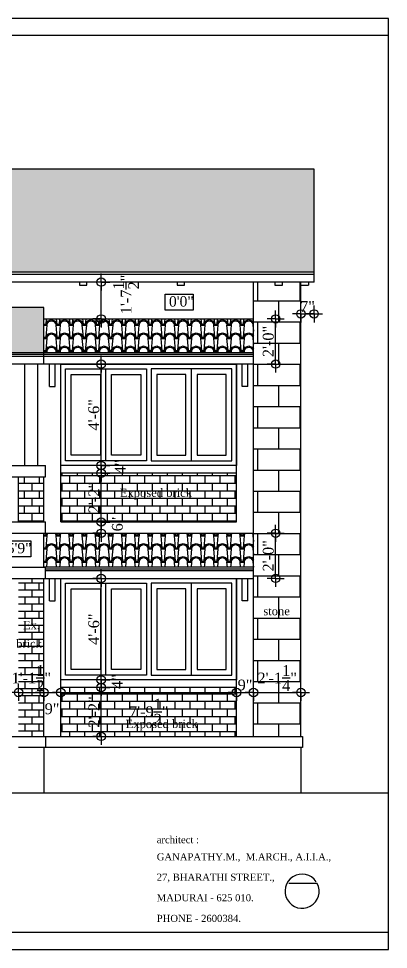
# Model space of a CAD drawing. Extents: x -2842 to -33, y 60 to 555.
# Drawn here: x -1567.3 to -1370.5, y 60.1 to 555.1 of the extents above; entities that cross this region are included whole.
import ezdxf

# ---------------------------------------------------------------- set-up
doc = ezdxf.new("R2010")
doc.units = 0
doc.header["$LTSCALE"] = 20
doc.header["$MEASUREMENT"] = 0
doc.header["$PDMODE"] = 34
doc.layers.get('0').update_dxf_attribs({"linetype": 'CONTINUOUS'})
doc.layers.get('DEFPOINTS').update_dxf_attribs({"linetype": 'CONTINUOUS'})
for name, color, linetype in [('border', 230, 'CONTINUOUS'), ('BORTEXT', 2, 'CONTINUOUS'), ('DIMLINE', 254, 'CONTINUOUS'), ('levels', 2, 'CONTINUOUS'), ('Stone', 8, 'CONTINUOUS'), ('TEXTS', 2, 'CONTINUOUS'), ('tile', 22, 'CONTINUOUS'), ('wall', 13, 'CONTINUOUS'), ('WINDOW', 4, 'CONTINUOUS'), ('WOOD', 7, 'CONTINUOUS')]:
    doc.layers.add(name, color=color, linetype=linetype)
doc.layers.add('correct', color=230, linetype='CONTINUOUS', plot=False)
doc.styles.add('DIMTEXT', font='times_1.ttf')
doc.styles.add('STYLE1', font='times_1.ttf')
doc.styles.add('style5', font='times_1.ttf')
doc.dimstyles.new('ARCH_48_0', dxfattribs={"dimtxt": 5.75, "dimasz": 2.25, "dimexe": 0.25, "dimexo": 0, "dimgap": 1, "dimtad": 1, "dimzin": 3, "dimdsep": 46, "dimlunit": 4, "dimtxsty": 'DIMTEXT', "dimblk": 'BLK', "dimcen": 0, "dimdle": 0.09375, "dimse1": 1, "dimse2": 1, "dimclrd": 254, "dimclrt": 3, "dimadec": 1, "dimazin": 0, "dimtfac": 1, "dimtix": 1, "dimtmove": 2, "dimatfit": 3, "dimldrblk": 'NONE', "dimfxl": 0.25, "dimtvp": 1.4625, "dimtolj": 1, "dimtzin": 15, "dimarcsym": 0})
pattern_1 = [(274.9697, (6.44, 7), (-6.99993915, 84.00000736), [6.464304, -155.143247]), (180, (7, 0.56), (-7, -7), [0.56, -6.44]), (0, (0, 0), (7, 7), [1.96, -5.04]), (90, (1.96, 0), (-7, 7), [0.7, -6.3]), (270, (6.44, 0.7), (7, -7), [0.7, -6.3]), (0, (6.44, 0), (7, 7), [0.56, -6.44]), (0, (0, 0.56), (7, 7), [1.4, -5.6]), (85.0303, (1.4, 0.56), (6.99993915, 84.00000736), [6.464304, -155.143247]), (52.6961, (1.4, 0.91), (-90.99990123, -119.00007519), [1.848056, -182.95725]), (18.4349, (2.52, 2.38), (14.000003, 6.9999888), [1.770874, -20.365065]), (341.5651, (4.2, 2.94), (-14.000003, 6.9999888), [1.770874, -20.365065]), (307.3039, (5.88, 2.38), (90.99990123, -119.00007519), [1.848056, -182.95725]), (20.2249, (2.87, 1.89), (-76.99998085, -28.00005835), [1.417395, -140.321804]), (339.7751, (4.2, 2.38), (76.99998085, -28.00005835), [1.417395, -140.321804]), (307.4054, (5.53, 1.89), (70.00006967, -90.999947255), [1.498063, -148.308475]), (52.5946, (1.96, 0.7), (-70.00006967, -90.999947255), [1.498063, -148.308475])]

# ---------------------------------------------------------------- blocks, each defined once
blk = doc.blocks.new('A$C11477B86')
at = {"layer": 'WINDOW'}
for p, q in [((-24, -49), (-24, 0)), ((21.5, -49), (21.5, 0))]:
    blk.add_line(p, q, dxfattribs=at)
for points in [[(-48, 2.5), (45.5, 2.5), (45.5, -51.5), (-48, -51.5)], [(-2.5, 0), (-2.5, -49), (-45.5, -49), (-45.5, 0)], [(0, 0), (0, -49), (43, -49), (43, 0)], [(-27, -3), (-27, -46), (-42.5, -46), (-42.5, -3)], [(-5.5, -3), (-5.5, -46), (-21, -46), (-21, -3)], [(3, -3), (3, -46), (18.5, -46), (18.5, -3)], [(24.5, -3), (24.5, -46), (40, -46), (40, -3)]]:
    blk.add_lwpolyline(points, close=True, dxfattribs=at)
blk = doc.blocks.new('*U58')
blk.add_blockref('A$C11477B86', (1.25, -2.5))
blk = doc.blocks.new('BLK')
for q in [(-2, 0), (0, 2), (2, 0), (0, -2)]:
    blk.add_line((0, 0), q)
blk.add_circle((0, 0), 1)
blk = doc.blocks.new('*D91')
at = {"layer": 'DEFPOINTS', "color": 0, "lineweight": -2}
for p in [(-1567.26, 208.72), (-1553.76, 208.72), (-1553.76, 196.71)]:
    blk.add_point(p, dxfattribs=at)
at = {"layer": 'DIMLINE', "color": 254, "lineweight": -2}
for p, q in [((-1569.51, 196.71), (-1571.76, 196.71)), ((-1567.26, 196.71), (-1553.76, 196.71)), ((-1551.51, 196.71), (-1549.26, 196.71))]:
    blk.add_line(p, q, dxfattribs=at)
at = {"layer": 'DIMLINE', "color": 254, "lineweight": -2, "xscale": 2.25, "yscale": 2.25, "zscale": 2.25}
blk.add_blockref('BLK', (-1567.26, 196.71), dxfattribs=at)
at = {"layer": 'DIMLINE', "color": 254, "lineweight": -2, "xscale": 2.25, "yscale": 2.25, "zscale": 2.25, "rotation": 180}
blk.add_blockref('BLK', (-1553.76, 196.71), dxfattribs=at)
at = {"layer": 'DIMLINE', "color": 3, "lineweight": -2, "insert": (-1560.51, 204.4), "char_height": 5.75, "attachment_point": 5, "style": 'DIMTEXT'}
blk.add_mtext('\\A1;1\'-1{\\H1.000000x;\\S1/2;}"', dxfattribs=at)
blk = doc.blocks.new('_None')
blk = doc.blocks.new('*D93')
at = {"layer": 'DEFPOINTS', "color": 0, "lineweight": -2}
for p in [(-1544.76, 196.71), (-1553.76, 183), (-1544.76, 183)]:
    blk.add_point(p, dxfattribs=at)
at = {"layer": 'DIMLINE', "color": 254, "lineweight": -2}
blk.add_line((-1551.51, 196.71), (-1547.01, 196.71), dxfattribs=at)
at = {"layer": 'DIMLINE', "color": 254, "lineweight": -2, "xscale": 2.25, "yscale": 2.25, "zscale": 2.25, "rotation": 180}
blk.add_blockref('BLK', (-1553.76, 196.71), dxfattribs=at)
at = {"layer": 'DIMLINE', "color": 254, "lineweight": -2, "xscale": 2.25, "yscale": 2.25, "zscale": 2.25}
blk.add_blockref('BLK', (-1544.76, 196.71), dxfattribs=at)
at = {"layer": 'DIMLINE', "color": 3, "lineweight": -2, "insert": (-1549.46, 188), "char_height": 5.75, "attachment_point": 5, "style": 'DIMTEXT'}
blk.add_mtext('\\A1;9"', dxfattribs=at)
blk = doc.blocks.new('*D94')
at = {"layer": 'DEFPOINTS', "color": 0, "lineweight": -2}
for p in [(-1451.26, 196.71), (-1451.26, 185.34), (-1544.76, 183)]:
    blk.add_point(p, dxfattribs=at)
at = {"layer": 'DIMLINE', "color": 254, "lineweight": -2}
blk.add_line((-1542.51, 196.71), (-1453.51, 196.71), dxfattribs=at)
at = {"layer": 'DIMLINE', "color": 254, "lineweight": -2, "xscale": 2.25, "yscale": 2.25, "zscale": 2.25, "rotation": 180}
blk.add_blockref('BLK', (-1544.76, 196.71), dxfattribs=at)
at = {"layer": 'DIMLINE', "color": 254, "lineweight": -2, "xscale": 2.25, "yscale": 2.25, "zscale": 2.25}
blk.add_blockref('BLK', (-1451.26, 196.71), dxfattribs=at)
at = {"layer": 'DIMLINE', "color": 3, "lineweight": -2, "insert": (-1498.01, 186.48), "char_height": 5.75, "attachment_point": 5, "style": 'DIMTEXT'}
blk.add_mtext('\\A1;7\'-9{\\H1.000000x;\\S1/2;}"', dxfattribs=at)
blk = doc.blocks.new('*D95')
at = {"layer": 'DEFPOINTS', "color": 0, "lineweight": -2}
for p in [(-1442.26, 196.71), (-1451.26, 185.34), (-1442.26, 185.34)]:
    blk.add_point(p, dxfattribs=at)
at = {"layer": 'DIMLINE', "color": 254, "lineweight": -2}
blk.add_line((-1449.01, 196.71), (-1444.51, 196.71), dxfattribs=at)
at = {"layer": 'DIMLINE', "color": 254, "lineweight": -2, "xscale": 2.25, "yscale": 2.25, "zscale": 2.25, "rotation": 180}
blk.add_blockref('BLK', (-1451.26, 196.71), dxfattribs=at)
at = {"layer": 'DIMLINE', "color": 254, "lineweight": -2, "xscale": 2.25, "yscale": 2.25, "zscale": 2.25}
blk.add_blockref('BLK', (-1442.26, 196.71), dxfattribs=at)
at = {"layer": 'DIMLINE', "color": 3, "lineweight": -2, "insert": (-1446.76, 200.64), "char_height": 5.75, "attachment_point": 5, "style": 'DIMTEXT'}
blk.add_mtext('\\A1;9"', dxfattribs=at)
blk = doc.blocks.new('*D96')
at = {"layer": 'DEFPOINTS', "color": 0, "lineweight": -2}
for p in [(-1417.01, 196.71), (-1442.26, 185.34), (-1417.01, 185.34)]:
    blk.add_point(p, dxfattribs=at)
at = {"layer": 'DIMLINE', "color": 254, "lineweight": -2}
blk.add_line((-1440.01, 196.71), (-1419.26, 196.71), dxfattribs=at)
at = {"layer": 'DIMLINE', "color": 254, "lineweight": -2, "xscale": 2.25, "yscale": 2.25, "zscale": 2.25, "rotation": 180}
blk.add_blockref('BLK', (-1442.26, 196.71), dxfattribs=at)
at = {"layer": 'DIMLINE', "color": 254, "lineweight": -2, "xscale": 2.25, "yscale": 2.25, "zscale": 2.25}
blk.add_blockref('BLK', (-1417.01, 196.71), dxfattribs=at)
at = {"layer": 'DIMLINE', "color": 3, "lineweight": -2, "insert": (-1429.63, 204.4), "char_height": 5.75, "attachment_point": 5, "style": 'DIMTEXT'}
blk.add_mtext('\\A1;2\'-1{\\H1.000000x;\\S1/4;}"', dxfattribs=at)
blk = doc.blocks.new('*D97')
at = {"layer": 'DEFPOINTS', "color": 0, "lineweight": -2}
for p in [(-1523.29, 199.36), (-1511.27, 199.36), (-1516.91, 173.36)]:
    blk.add_point(p, dxfattribs=at)
at = {"layer": 'DIMLINE', "color": 254, "lineweight": -2}
blk.add_line((-1523.29, 175.61), (-1523.29, 197.11), dxfattribs=at)
at = {"layer": 'DIMLINE', "color": 254, "lineweight": -2, "xscale": 2.25, "yscale": 2.25, "zscale": 2.25}
for p, rotation in [((-1523.29, 199.36), 90), ((-1523.29, 173.36), 270)]:
    blk.add_blockref('BLK', p, dxfattribs=dict(at, rotation=rotation))
at = {"layer": 'DIMLINE', "color": 3, "lineweight": -2, "insert": (-1527.17, 186.36), "char_height": 5.75, "attachment_point": 5, "rotation": 90, "style": 'DIMTEXT'}
blk.add_mtext('\\A1;2\'-2"', dxfattribs=at)
blk = doc.blocks.new('*D98')
at = {"layer": 'DEFPOINTS', "color": 0, "lineweight": -2}
for p in [(-1523.29, 203.36), (-1511.27, 203.36), (-1511.27, 199.36)]:
    blk.add_point(p, dxfattribs=at)
at = {"layer": 'DIMLINE', "color": 254, "lineweight": -2}
for p, q in [((-1523.29, 205.61), (-1523.29, 207.86)), ((-1523.29, 199.36), (-1523.29, 203.36)), ((-1523.29, 197.11), (-1523.29, 194.86))]:
    blk.add_line(p, q, dxfattribs=at)
at = {"layer": 'DIMLINE', "color": 254, "lineweight": -2, "xscale": 2.25, "yscale": 2.25, "zscale": 2.25}
for p, rotation in [((-1523.29, 203.36), 270), ((-1523.29, 199.36), 90)]:
    blk.add_blockref('BLK', p, dxfattribs=dict(at, rotation=rotation))
at = {"layer": 'DIMLINE', "color": 3, "lineweight": -2, "insert": (-1514.8, 202.51), "char_height": 5.75, "attachment_point": 5, "rotation": 90, "style": 'DIMTEXT'}
blk.add_mtext('\\A1;4"', dxfattribs=at)
blk = doc.blocks.new('*D99')
at = {"layer": 'DEFPOINTS', "color": 0, "lineweight": -2}
for p in [(-1523.29, 257.36), (-1509.52, 257.36), (-1509.52, 203.36)]:
    blk.add_point(p, dxfattribs=at)
at = {"layer": 'DIMLINE', "color": 254, "lineweight": -2}
blk.add_line((-1523.29, 205.61), (-1523.29, 255.11), dxfattribs=at)
at = {"layer": 'DIMLINE', "color": 254, "lineweight": -2, "xscale": 2.25, "yscale": 2.25, "zscale": 2.25}
for p, rotation in [((-1523.29, 257.36), 90), ((-1523.29, 203.36), 270)]:
    blk.add_blockref('BLK', p, dxfattribs=dict(at, rotation=rotation))
at = {"layer": 'DIMLINE', "color": 3, "lineweight": -2, "insert": (-1527.22, 230.36), "char_height": 5.75, "attachment_point": 5, "rotation": 90, "style": 'DIMTEXT'}
blk.add_mtext('\\A1;4\'-6"', dxfattribs=at)
blk = doc.blocks.new('*D100')
at = {"layer": 'DEFPOINTS', "color": 0, "lineweight": -2}
for p in [(-1509.54, 281.36), (-1430.45, 281.36), (-1507.63, 257.36)]:
    blk.add_point(p, dxfattribs=at)
at = {"layer": 'DIMLINE', "color": 254, "lineweight": -2}
blk.add_line((-1430.45, 259.61), (-1430.45, 279.11), dxfattribs=at)
at = {"layer": 'DIMLINE', "color": 254, "lineweight": -2, "xscale": 2.25, "yscale": 2.25, "zscale": 2.25}
for p, rotation in [((-1430.45, 281.36), 90), ((-1430.45, 257.36), 270)]:
    blk.add_blockref('BLK', p, dxfattribs=dict(at, rotation=rotation))
at = {"layer": 'DIMLINE', "color": 3, "lineweight": -2, "insert": (-1434.37, 269.36), "char_height": 5.75, "attachment_point": 5, "rotation": 90, "style": 'DIMTEXT'}
blk.add_mtext('\\A1;2\'-0"', dxfattribs=at)
blk = doc.blocks.new('*D101')
at = {"layer": 'DEFPOINTS', "color": 0, "lineweight": -2}
for p in [(-1523.29, 287.36), (-1509.54, 287.36), (-1509.54, 281.36)]:
    blk.add_point(p, dxfattribs=at)
at = {"layer": 'DIMLINE', "color": 254, "lineweight": -2}
for p, q in [((-1523.29, 289.61), (-1523.29, 291.86)), ((-1523.29, 281.36), (-1523.29, 287.36)), ((-1523.29, 279.11), (-1523.29, 276.86))]:
    blk.add_line(p, q, dxfattribs=at)
at = {"layer": 'DIMLINE', "color": 254, "lineweight": -2, "xscale": 2.25, "yscale": 2.25, "zscale": 2.25}
for p, rotation in [((-1523.29, 287.36), 270), ((-1523.29, 281.36), 90)]:
    blk.add_blockref('BLK', p, dxfattribs=dict(at, rotation=rotation))
at = {"layer": 'DIMLINE', "color": 3, "lineweight": -2, "insert": (-1514.68, 286.32), "char_height": 5.75, "attachment_point": 5, "rotation": 90, "style": 'DIMTEXT'}
blk.add_mtext('\\A1;6"', dxfattribs=at)
blk = doc.blocks.new('*D102')
at = {"layer": 'DEFPOINTS', "color": 0, "lineweight": -2}
for p in [(-1523.29, 313.36), (-1498.01, 313.36), (-1501.98, 287.36)]:
    blk.add_point(p, dxfattribs=at)
at = {"layer": 'DIMLINE', "color": 254, "lineweight": -2}
blk.add_line((-1523.29, 289.61), (-1523.29, 311.11), dxfattribs=at)
at = {"layer": 'DIMLINE', "color": 254, "lineweight": -2, "xscale": 2.25, "yscale": 2.25, "zscale": 2.25}
for p, rotation in [((-1523.29, 313.36), 90), ((-1523.29, 287.36), 270)]:
    blk.add_blockref('BLK', p, dxfattribs=dict(at, rotation=rotation))
at = {"layer": 'DIMLINE', "color": 3, "lineweight": -2, "insert": (-1527.17, 300.36), "char_height": 5.75, "attachment_point": 5, "rotation": 90, "style": 'DIMTEXT'}
blk.add_mtext('\\A1;2\'-2"', dxfattribs=at)
blk = doc.blocks.new('*D103')
at = {"layer": 'DEFPOINTS', "color": 0, "lineweight": -2}
for p in [(-1523.29, 317.36), (-1498.01, 317.36), (-1498.01, 313.36)]:
    blk.add_point(p, dxfattribs=at)
at = {"layer": 'DIMLINE', "color": 254, "lineweight": -2}
for p, q in [((-1523.29, 319.61), (-1523.29, 321.86)), ((-1523.29, 313.36), (-1523.29, 317.36)), ((-1523.29, 311.11), (-1523.29, 308.86))]:
    blk.add_line(p, q, dxfattribs=at)
at = {"layer": 'DIMLINE', "color": 254, "lineweight": -2, "xscale": 2.25, "yscale": 2.25, "zscale": 2.25}
for p, rotation in [((-1523.29, 317.36), 270), ((-1523.29, 313.36), 90)]:
    blk.add_blockref('BLK', p, dxfattribs=dict(at, rotation=rotation))
at = {"layer": 'DIMLINE', "color": 3, "lineweight": -2, "insert": (-1513.17, 316.67), "char_height": 5.75, "attachment_point": 5, "rotation": 90, "style": 'DIMTEXT'}
blk.add_mtext('\\A1;4"', dxfattribs=at)
blk = doc.blocks.new('*D104')
at = {"layer": 'DEFPOINTS', "color": 0, "lineweight": -2}
for p in [(-1523.29, 371.36), (-1504.86, 371.36), (-1504.86, 317.36)]:
    blk.add_point(p, dxfattribs=at)
at = {"layer": 'DIMLINE', "color": 254, "lineweight": -2}
blk.add_line((-1523.29, 319.61), (-1523.29, 369.11), dxfattribs=at)
at = {"layer": 'DIMLINE', "color": 254, "lineweight": -2, "xscale": 2.25, "yscale": 2.25, "zscale": 2.25}
for p, rotation in [((-1523.29, 371.36), 90), ((-1523.29, 317.36), 270)]:
    blk.add_blockref('BLK', p, dxfattribs=dict(at, rotation=rotation))
at = {"layer": 'DIMLINE', "color": 3, "lineweight": -2, "insert": (-1527.22, 344.36), "char_height": 5.75, "attachment_point": 5, "rotation": 90, "style": 'DIMTEXT'}
blk.add_mtext('\\A1;4\'-6"', dxfattribs=at)
blk = doc.blocks.new('*D105')
at = {"layer": 'DEFPOINTS', "color": 0, "lineweight": -2}
for p in [(-1498.01, 395.36), (-1430.45, 395.36), (-1498.01, 371.36)]:
    blk.add_point(p, dxfattribs=at)
at = {"layer": 'DIMLINE', "color": 254, "lineweight": -2}
blk.add_line((-1430.45, 373.61), (-1430.45, 393.11), dxfattribs=at)
at = {"layer": 'DIMLINE', "color": 254, "lineweight": -2, "xscale": 2.25, "yscale": 2.25, "zscale": 2.25}
for p, rotation in [((-1430.45, 395.36), 90), ((-1430.45, 371.36), 270)]:
    blk.add_blockref('BLK', p, dxfattribs=dict(at, rotation=rotation))
at = {"layer": 'DIMLINE', "color": 3, "lineweight": -2, "insert": (-1434.37, 383.36), "char_height": 5.75, "attachment_point": 5, "rotation": 90, "style": 'DIMTEXT'}
blk.add_mtext('\\A1;2\'-0"', dxfattribs=at)
blk = doc.blocks.new('*D106')
at = {"layer": 'DEFPOINTS', "color": 0, "lineweight": -2}
for p in [(-1541.85, 414.97), (-1523.29, 414.97), (-1535.64, 395.36)]:
    blk.add_point(p, dxfattribs=at)
at = {"layer": 'DIMLINE', "color": 254, "lineweight": -2}
blk.add_line((-1523.29, 397.61), (-1523.29, 412.72), dxfattribs=at)
at = {"layer": 'DIMLINE', "color": 254, "lineweight": -2, "xscale": 2.25, "yscale": 2.25, "zscale": 2.25}
for p, rotation in [((-1523.29, 414.97), 90), ((-1523.29, 395.36), 270)]:
    blk.add_blockref('BLK', p, dxfattribs=dict(at, rotation=rotation))
at = {"layer": 'DIMLINE', "color": 3, "lineweight": -2, "insert": (-1510.06, 408.38), "char_height": 5.75, "attachment_point": 5, "rotation": 90, "style": 'DIMTEXT'}
blk.add_mtext('\\A1;1\'-7{\\H1.000000x;\\S1/2;}"', dxfattribs=at)
blk = doc.blocks.new('*D108')
at = {"layer": 'DEFPOINTS', "color": 0, "lineweight": -2}
for p in [(-1417.01, 414.97), (-1410.01, 414.97), (-1410.01, 398.03)]:
    blk.add_point(p, dxfattribs=at)
at = {"layer": 'DIMLINE', "color": 254, "lineweight": -2}
for p, q in [((-1419.26, 398.03), (-1421.51, 398.03)), ((-1417.01, 398.03), (-1410.01, 398.03)), ((-1407.76, 398.03), (-1405.51, 398.03))]:
    blk.add_line(p, q, dxfattribs=at)
at = {"layer": 'DIMLINE', "color": 254, "lineweight": -2, "xscale": 2.25, "yscale": 2.25, "zscale": 2.25}
blk.add_blockref('BLK', (-1417.01, 398.03), dxfattribs=at)
at = {"layer": 'DIMLINE', "color": 254, "lineweight": -2, "xscale": 2.25, "yscale": 2.25, "zscale": 2.25, "rotation": 180}
blk.add_blockref('BLK', (-1410.01, 398.03), dxfattribs=at)
at = {"layer": 'DIMLINE', "color": 3, "lineweight": -2, "insert": (-1413.51, 401.96), "char_height": 5.75, "attachment_point": 5, "style": 'DIMTEXT'}
blk.add_mtext('\\A1;7"', dxfattribs=at)

msp = doc.modelspace()

# ---------------------------------------------------------------- hatches: boundary and pattern name
at = {"layer": 'Stone', "lineweight": -2}
h = msp.add_hatch(dxfattribs=at)
h.set_pattern_fill('BRICK', color=8, scale=45, style=0)
h.paths.add_polyline_path([(-1417.006, 414.974), (-1426.881, 414.974), (-1426.881, 413.321), (-1430.881, 413.321), (-1430.881, 414.974), (-1442.256, 414.974), (-1442.256, 173.363), (-1417.006, 173.363)])
at = {"layer": 'tile', "lineweight": -2}
h = msp.add_hatch(dxfattribs=at)
h.set_pattern_fill('SPANTILE', color=256, scale=7, style=0)
h.set_pattern_definition([(274.9697, (6.44, 14.61085), (-6.99993915, 84.00000736), [6.464304, -155.143247]), (180, (7, 8.171), (-7, -7), [0.56, -6.44]), (0, (0, 7.611), (7, 7), [1.96, -5.04]), (90, (1.96, 7.611), (-7, 7), [0.7, -6.3]), (270, (6.44, 8.311), (7, -7), [0.7, -6.3]), (0, (6.44, 7.611), (7, 7), [0.56, -6.44]), (0, (0, 8.171), (7, 7), [1.4, -5.6]), (85.0303, (1.4, 8.17085), (6.99993915, 84.00000736), [6.464304, -155.143247]), (52.6961, (1.4, 8.52085), (-90.99990123, -119.000075192), [1.848056, -182.95725]), (18.4349, (2.52, 9.9908), (14.000003, 6.9999888), [1.770874, -20.365065]), (341.5651, (4.2, 10.5508), (-14.000003, 6.9999888), [1.770874, -20.365065]), (307.3039, (5.88, 9.99085), (90.99990123, -119.000075192), [1.848056, -182.95725]), (20.2249, (2.87, 9.50085), (-76.99998085, -28.00005835), [1.417395, -140.321804]), (339.7751, (4.2, 9.99085), (76.99998085, -28.00005835), [1.417395, -140.321804]), (307.4054, (5.53, 9.50085), (70.00006967, -90.999947255), [1.498063, -148.308475]), (52.5946, (1.96, 8.31085), (-70.00006967, -90.999947255), [1.498063, -148.308475])])
h.paths.add_polyline_path([(-1410.006, 420.283), (-1410.006, 474.988), (-1895.006, 474.988), (-1895.006, 420.283)])
h = msp.add_hatch(dxfattribs=at)
h.set_pattern_fill('SPANTILE', color=256, scale=7, style=0)
h.set_pattern_definition(pattern_1)
h.paths.add_polyline_path([(-1553.756, 377.363), (-1553.756, 401.473), (-1751.256, 401.473), (-1751.256, 377.363)])
h = msp.add_hatch(dxfattribs=at)
h.set_pattern_fill('SPANTILE', color=256, scale=7, style=0)
h.set_pattern_definition(pattern_1)
h.paths.add_polyline_path([(-1442.256, 377.363), (-1442.256, 395.363), (-1553.756, 395.363), (-1553.756, 377.363)])
h = msp.add_hatch(dxfattribs=at)
h.set_pattern_fill('BRICK', color=256, scale=16, style=0)
h.paths.add_polyline_path([(-1451.256, 287.363), (-1451.256, 313.363), (-1544.756, 313.363), (-1544.756, 287.363)])
h = msp.add_hatch(dxfattribs=at)
h.set_pattern_fill('BRICK', color=256, scale=16, style=0)
h.set_pattern_definition([(0, (839.894, -6e-14), (0, 4), []), (90, (839.894, -6e-14), (-8, 5e-16), [4, -4]), (90, (843.894, -6e-14), (-8, 5e-16), [-4, 4])])
h.paths.add_polyline_path([(-1553.756, 311.363), (-1567.256, 311.363), (-1567.256, 287.363), (-1553.756, 287.363)])
h = msp.add_hatch(dxfattribs=at)
h.set_pattern_fill('SPANTILE', color=256, scale=7, style=0)
h.set_pattern_definition(pattern_1)
h.paths.add_polyline_path([(-1442.256, 263.363), (-1442.256, 281.363), (-1553.756, 281.363), (-1553.756, 263.363)])
h = msp.add_hatch(dxfattribs=at)
h.set_pattern_fill('BRICK', color=256, scale=15, style=0)
h.paths.add_polyline_path([(-1567.256, 173.363), (-1553.756, 173.363), (-1553.756, 257.363), (-1567.256, 257.363)])
h = msp.add_hatch(dxfattribs=at)
h.set_pattern_fill('BRICK', color=256, scale=16, style=0)
h.paths.add_polyline_path([(-1451.256, 173.363), (-1451.256, 199.363), (-1544.756, 199.363), (-1544.756, 173.363)])

# ---------------------------------------------------------------- linework, layer by layer
at = {"lineweight": -2}
for p in [(-1417.006, 413.321), (-1413.006, 414.974)]:
    msp.add_line(p, (-1413.006, 413.321), dxfattribs=at)
for points in [[(-1534.881, 414.974), (-1534.881, 413.321), (-1530.881, 413.321), (-1530.881, 414.974)], [(-1482.881, 414.974), (-1482.881, 413.321), (-1478.881, 413.321), (-1478.881, 414.974)], [(-1430.881, 414.974), (-1430.881, 413.321), (-1426.881, 413.321), (-1426.881, 414.974)]]:
    msp.add_lwpolyline(points, dxfattribs=at)
at = {"layer": 'border', "lineweight": -2}
for p, q in [((-1370.453, 546.009), (-1945.687, 546.009)), ((-1370.453, 69.134), (-1945.687, 69.134))]:
    msp.add_line(p, q, dxfattribs=at)
at = {"layer": 'BORTEXT'}
msp.add_lwpolyline([(-1408.847, 96.075, 34.7524071), (-1408.316, 95.175), (-1423.402, 95.175)], format="xyb", dxfattribs=at)
at = {"layer": 'correct', "color": 3, "lineweight": -2}
msp.add_lwpolyline([(-1945.687, 555.071), (-1945.687, 60.071), (-1370.453, 60.071), (-1370.453, 555.071)], close=True, dxfattribs=at)
at = {"layer": 'levels', "color": 0}
for points in [[(-1489.199, 408.548), (-1474.318, 408.548), (-1474.318, 400.012), (-1489.199, 400.012)], [(-1579.033, 277.313), (-1560.769, 277.313), (-1560.769, 268.778), (-1579.033, 268.778)]]:
    msp.add_lwpolyline(points, close=True, dxfattribs=at)
at = {"layer": 'tile'}
for p, q in [((-1410.006, 420.283), (-1895.006, 420.283)), ((-1410.006, 418.974), (-1895.006, 418.974))]:
    msp.add_line(p, q, dxfattribs=at)
at = {"layer": 'tile', "lineweight": -2}
for p, q in [((-1553.756, 377.363), (-1751.256, 377.363)), ((-1553.756, 376.363), (-1751.256, 376.363)), ((-1442.256, 377.363), (-1553.756, 377.363)), ((-1442.256, 376.363), (-1553.756, 376.363)), ((-1442.256, 263.363), (-1553.756, 263.363)), ((-1442.256, 262.363), (-1553.006, 262.363))]:
    msp.add_line(p, q, dxfattribs=at)
at = {"layer": 'wall', "lineweight": -2}
for p, q in [((-1410.006, 474.988), (-1895.006, 474.988)), ((-1410.006, 414.974), (-1410.006, 474.988)), ((-1410.006, 414.974), (-1895.006, 414.974)), ((-1442.256, 173.363), (-1442.256, 414.974)), ((-1417.006, 173.363), (-1417.006, 414.974)), ((-1553.756, 401.473), (-1751.256, 401.473)), ((-1553.756, 371.363), (-1553.756, 401.473)), ((-1553.756, 371.363), (-1553.756, 395.363)), ((-1553.756, 395.363), (-1442.256, 395.363)), ((-1442.256, 371.363), (-1553.756, 371.363)), ((-1544.756, 287.363), (-1544.756, 371.363)), ((-1451.256, 287.363), (-1451.256, 371.363)), ((-1658.756, 317.363), (-1553.006, 317.363)), ((-1553.006, 311.363), (-1553.006, 317.363)), ((-1451.256, 317.363), (-1544.756, 317.363)), ((-1451.256, 313.363), (-1544.756, 313.363)), ((-1658.756, 311.363), (-1553.006, 311.363)), ((-1567.256, 287.363), (-1567.256, 311.363)), ((-1553.756, 287.363), (-1553.756, 311.363)), ((-1632.506, 287.363), (-1553.006, 287.363)), ((-1553.006, 281.363), (-1553.006, 287.363)), ((-1544.756, 287.363), (-1451.256, 287.363)), ((-1632.506, 281.363), (-1553.006, 281.363)), ((-1553.756, 263.363), (-1553.756, 281.363)), ((-1553.756, 281.363), (-1442.256, 281.363)), ((-1553.756, 263.363), (-1553.756, 281.363)), ((-1607.256, 263.363), (-1553.006, 263.363)), ((-1553.006, 257.363), (-1553.006, 263.363)), ((-1608.006, 257.363), (-1553.006, 257.363)), ((-1553.756, 173.363), (-1553.756, 257.363)), ((-1544.756, 173.363), (-1544.756, 257.363)), ((-1451.256, 173.363), (-1451.256, 257.363)), ((-1451.256, 203.363), (-1544.756, 203.363)), ((-1451.256, 199.363), (-1544.756, 199.363)), ((-1647.006, 173.363), (-1416.256, 173.363)), ((-1553.006, 173.363), (-1553.006, 167.363)), ((-1416.256, 173.363), (-1416.256, 167.363)), ((-1416.256, 167.363), (-1567.256, 167.363)), ((-1553.756, 167.363), (-1553.756, 143.363)), ((-1417.006, 167.363), (-1417.006, 143.363)), ((-1945.687, 143.363), (-1370.453, 143.363))]:
    msp.add_line(p, q, dxfattribs=at)
at = {"layer": 'wall', "color": 0, "lineweight": -2}
for p, q in [((-1564.006, 317.363), (-1564.006, 371.363)), ((-1557.006, 317.363), (-1557.006, 371.363))]:
    msp.add_line(p, q, dxfattribs=at)
at = {"layer": 'WOOD'}
for p, q in [((-1553.756, 375.363), (-1751.256, 375.363)), ((-1553.756, 371.363), (-1751.256, 371.363)), ((-1442.256, 375.363), (-1553.756, 375.363)), ((-1442.256, 371.363), (-1553.756, 371.363)), ((-1550.756, 359.363), (-1550.756, 371.363)), ((-1547.756, 359.363), (-1547.756, 371.363)), ((-1448.256, 359.363), (-1448.256, 371.363)), ((-1445.256, 359.363), (-1445.256, 371.363)), ((-1550.756, 359.363), (-1547.756, 359.363)), ((-1445.256, 359.363), (-1448.256, 359.363)), ((-1442.256, 261.363), (-1553.006, 261.363)), ((-1553.756, 257.363), (-1442.256, 257.363)), ((-1550.756, 245.363), (-1550.756, 257.363)), ((-1547.756, 245.363), (-1547.756, 257.363)), ((-1448.256, 245.363), (-1448.256, 257.363)), ((-1445.256, 245.363), (-1445.256, 257.363)), ((-1550.756, 245.363), (-1547.756, 245.363)), ((-1445.256, 245.363), (-1448.256, 245.363))]:
    msp.add_line(p, q, dxfattribs=at)

# ---------------------------------------------------------------- block references
for p in [(-1498.006, 371.363), (-1498.006, 257.363)]:
    msp.add_blockref('*U58', p)

# ---------------------------------------------------------------- texts
at = {"layer": 'BORTEXT', "style": 'style5'}
for s, p in [('architect :', (-1493.742, 116.521)), ('GANAPATHY.M.,  M.ARCH., A.I.I.A.,', (-1493.742, 107.417)), ('27, BHARATHI STREET.,', (-1493.742, 96.592)), ('MADURAI - 625 010.', (-1493.742, 85.665)), ('PHONE - 2600384.', (-1493.742, 74.707))]:
    msp.add_text(s, height=3.75, dxfattribs=at).set_placement(p)
at = {"layer": 'levels', "style": 'style5'}
for s, p in [('0\'0"', (-1487.235, 401.935)), ('+5\'9"', (-1578.228, 270.7))]:
    msp.add_text(s, height=5.4893, dxfattribs=at).set_placement(p)
at = {"layer": 'TEXTS', "color": 7, "style": 'STYLE1'}
for s, height, p in [('Exposed brick', 4.42607, (-1513.387, 300.623)), ('stone', 4.4261, (-1436.997, 237.755)), ('Ex.', 4.4261, (-1564.949, 230.336)), ('brick', 4.4261, (-1568.556, 220.435)), ('Exposed brick', 4.42607, (-1510.3, 177.726))]:
    msp.add_text(s, height=height, rotation=0.20841, dxfattribs=at).set_placement(p)

# ---------------------------------------------------------------- dimensions: what is measured, and where the dimension line sits
at = {"layer": 'DIMLINE', "lineweight": -2}
for base, p1, p2, picture, middle in [((-1523.294, 414.974), (-1535.635, 395.363), (-1541.854, 414.974), '*D106', (-1510.056, 408.383)), ((-1523.294, 317.363), (-1498.006, 313.363), (-1498.006, 317.363), '*D103', (-1513.17, 316.666)), ((-1523.294, 287.363), (-1509.541, 281.363), (-1509.541, 287.363), '*D101', (-1514.685, 286.321)), ((-1523.294, 203.363), (-1511.266, 199.363), (-1511.266, 203.363), '*D98', (-1514.804, 202.508))]:
    dim = msp.add_linear_dim(base=base, p1=p1, p2=p2, angle=90, dimstyle='ARCH_48_0', dxfattribs=at)
    dim.commit()
    dim.dimension.update_dxf_attribs({"geometry": picture, "text_midpoint": middle, "dimtype": 160})
for base, p1, p2, picture, middle in [((-1410.006, 398.026), (-1417.006, 414.974), (-1410.006, 414.974), '*D108', (-1413.506, 401.959)), ((-1553.756, 196.708), (-1567.256, 208.721), (-1553.756, 208.721), '*D91', (-1560.506, 204.404)), ((-1417.006, 196.708), (-1442.256, 185.336), (-1417.006, 185.336), '*D96', (-1429.631, 204.404)), ((-1442.256, 196.708), (-1451.256, 185.336), (-1442.256, 185.336), '*D95', (-1446.756, 200.641))]:
    dim = msp.add_linear_dim(base=base, p1=p1, p2=p2, dimstyle='ARCH_48_0', dxfattribs=at)
    dim.commit()
    dim.dimension.update_dxf_attribs({"geometry": picture, "text_midpoint": middle})
for base, p1, p2, picture, middle in [((-1430.45, 395.363), (-1498.006, 371.363), (-1498.006, 395.363), '*D105', (-1434.375, 383.363)), ((-1523.294, 371.363), (-1504.863, 317.363), (-1504.863, 371.363), '*D104', (-1527.218, 344.363)), ((-1523.294, 313.363), (-1501.983, 287.363), (-1498.006, 313.363), '*D102', (-1527.169, 300.363)), ((-1430.45, 281.363), (-1507.628, 257.363), (-1509.541, 281.363), '*D100', (-1434.375, 269.363)), ((-1523.294, 257.363), (-1509.523, 203.363), (-1509.523, 257.363), '*D99', (-1527.218, 230.363)), ((-1523.294, 199.363), (-1516.906, 173.363), (-1511.266, 199.363), '*D97', (-1527.169, 186.363))]:
    dim = msp.add_linear_dim(base=base, p1=p1, p2=p2, angle=90, dimstyle='ARCH_48_0', dxfattribs=at)
    dim.commit()
    dim.dimension.update_dxf_attribs({"geometry": picture, "text_midpoint": middle})
for base, p1, p2, picture, middle in [((-1544.756, 196.708), (-1553.756, 183.004), (-1544.756, 183.004), '*D93', (-1549.461, 188.002)), ((-1451.256, 196.708), (-1544.756, 183.004), (-1451.256, 185.336), '*D94', (-1498.006, 186.478))]:
    dim = msp.add_linear_dim(base=base, p1=p1, p2=p2, dimstyle='ARCH_48_0', dxfattribs=at)
    dim.commit()
    dim.dimension.update_dxf_attribs({"geometry": picture, "text_midpoint": middle, "dimtype": 160})

doc.saveas('drawing.dxf')
